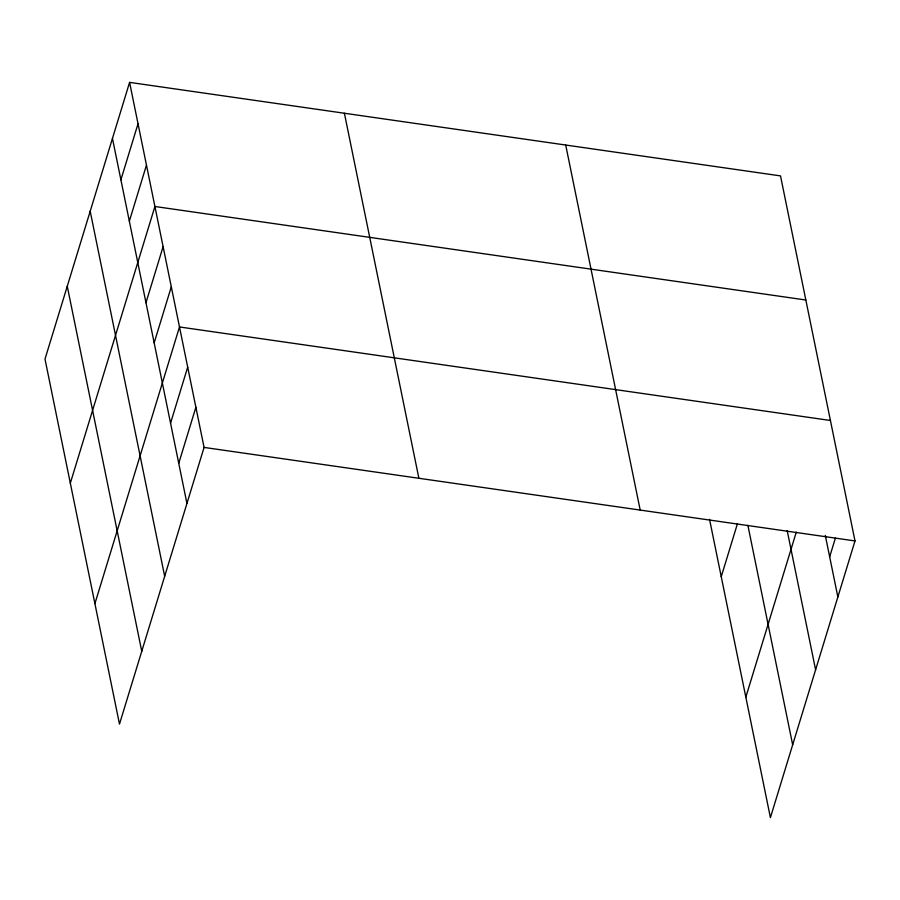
<?xml version="1.0" encoding="UTF-8"?>
<svg xmlns="http://www.w3.org/2000/svg" width="900" height="900" viewBox="0 0 900 900"><rect width="100%" height="100%" fill="white"/><g stroke="black" fill="none" stroke-linecap="round" stroke-linejoin="round"><path stroke-width="1.35" d="M129.589 82.384L45 359.066L119.486 724.106L204.075 447.424L129.589 82.384L780.514 175.894L855 540.934L770.411 817.616L709.538 519.311M120.892 179.809L138.037 123.75M129.341 221.175L146.475 165.127M70.324 483.176L154.912 206.494L805.837 300.015M145.969 302.704L163.114 246.645M154.17 342.855L171.304 286.808M94.905 603.641L179.494 326.959L830.419 420.48M170.55 423.169L187.695 367.11M178.74 463.32L195.885 407.272M721.249 576.697L737.438 523.744M745.83 697.151L796.286 532.125M829.665 556.841L835.38 538.155M204.075 447.424L855 540.934M825.3 535.421L837.866 596.992M787.196 530.595L815.602 669.803M747.877 525.296L792.664 744.817M565.706 145.035L640.192 510.075M344.396 113.242L418.882 478.282M112.455 138.431L186.941 503.471M90.191 211.241L164.678 576.281M67.264 286.256L141.75 651.296"/></g></svg>
